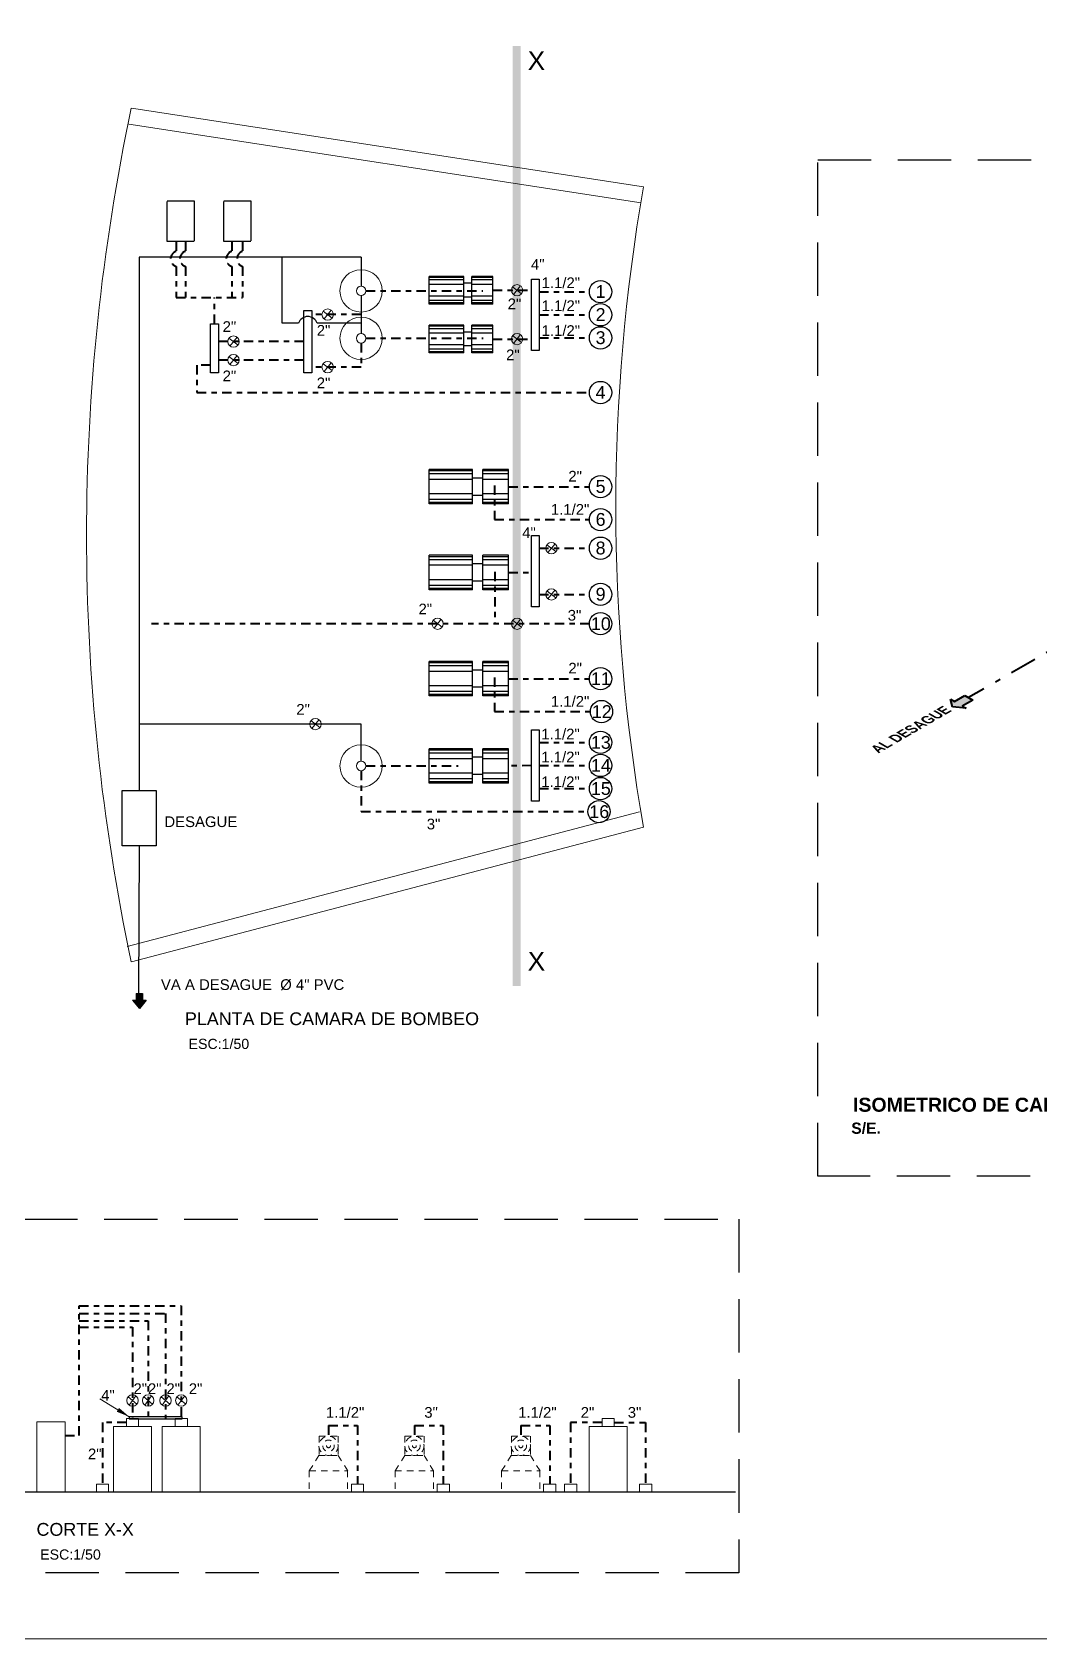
# Model space of a CAD drawing. Header units: millimetres. Extents: x 300 to 403, y 95 to 158.
# Drawn here: x 351.81 to 370.7, y 95.27 to 125.38 of the extents above; entities that cross this region are included whole.
import ezdxf

# ---------------------------------------------------------------- set-up
doc = ezdxf.new("R2010")
doc.units = ezdxf.units.MM
for name, pattern in [('AC', [1.03, 0.75, -0.1, 0, -0.08, 0, -0.1]), ('ACAD_ISO04W100', [30.5, 24, -3, 0.5, -3]), ('DASHDOT', [1, 0.5, -0.25, 0, -0.25]), ('DASHDOTX2', [2, 1, -0.5, 0, -0.5]), ('DASHEDX2', [1.5, 1, -0.5]), ('HIDDEN', [0.375, 0.25, -0.125]), ('HIDDEN2', [4.7625, 3.175, -1.5875])]:
    doc.linetypes.add(name, pattern=pattern)
doc.layers.get('0').update_dxf_attribs({"lineweight": 15})
for name, color, linetype in [('002', 2, 'Continuous'), ('006', 6, 'Continuous'), ('06', 6, 'Continuous'), ('AC', 5, 'AC'), ('AGUAF', 3, 'ACAD_ISO04W100'), ('LAYER2', 4, 'Continuous'), ('TRAZO02', 2, 'Continuous')]:
    doc.layers.add(name, color=color, linetype=linetype)
for name, color, linetype, lineweight in [('01', 1, 'Continuous', 15), ('02', 2, 'Continuous', 15), ('03', 3, 'Continuous', 30), ('04', 4, 'Continuous', 40), ('TEXTO', 3, 'Continuous', 15)]:
    doc.layers.add(name, color=color, linetype=linetype, lineweight=lineweight)
doc.styles.add('ARIAL', font='arial.ttf')
doc.styles.add('SANSSERIFBOLD', font='sasb____.pfb')
doc.dimstyles.new('Copy of 1_50', dxfattribs={"dimtxt": 0.11, "dimasz": 0.25, "dimexe": 0.1, "dimexo": 0.03, "dimgap": 0.02, "dimtad": 0, "dimtih": 1, "dimtoh": 1, "dimzin": 2, "dimdsep": 46, "dimtxsty": 'ARIAL', "dimcen": 0.09, "dimclrd": 2, "dimclre": 2, "dimclrt": 3, "dimazin": 0, "dimtfac": 1, "dimtmove": 2, "dimatfit": 3, "dimfxl": 1, "dimtolj": 1, "dimtzin": 0, "dimarcsym": 0})

# ---------------------------------------------------------------- blocks, each defined once
blk = doc.blocks.new('A$C7A8A2295')
at = {"layer": '02', "color": 2, "linetype": 'HIDDEN', "ltscale": 0.6}
for p, q in [((-0.222, 0.81), (-0.222, 0.36)), ((-0.222, 0.81), (-0.222, 0.36)), ((-0.222, 0.81), (0.225, 0.81)), ((-0.222, 0.81), (0.225, 0.81)), ((0.225, 0.81), (0.225, 0.36)), ((0.225, 0.81), (0.225, 0.36)), ((-0.225, 0.36), (-0.45, 0)), ((-0.45, 0), (-0.45, -0.501)), ((-0.45, 0), (0.45, 0)), ((-0.225, 0.36), (0.225, 0.36)), ((-0.225, 0.36), (0.225, 0.36)), ((0.225, 0.36), (0.45, 0)), ((0.225, 0.36), (0.45, 0)), ((0.445, 0), (0.445, -0.501))]:
    blk.add_line(p, q, dxfattribs=at)
for radius in [0.225, 0.225, 0.135, 0.135, 0.045, 0.045]:
    blk.add_circle((0, 0.585), radius, dxfattribs=at)
blk = doc.blocks.new('A$C607B5EFA')
at = {"layer": '01'}
for p, q in [((-0.0212, 0.0161), (0.0212, -0.0161)), ((0.0167, 0.0207), (-0.0167, -0.0207))]:
    blk.add_line(p, q, dxfattribs=at)
at = {"layer": '02'}
blk.add_circle((0, 0), 0.0266, dxfattribs=at)
blk = doc.blocks.new('A$C2BD208D1')
at = {"layer": '01'}
blk.add_hatch(color=252, dxfattribs=at).paths.add_polyline_path([(0.346, 0), (0.141, 0.147), (0.182, 0.076), (-0.044, 0.076), (0.041, -0.071), (0.263, -0.071), (0.309, -0.146)])
at = {"layer": '04', "linetype": 'DASHDOT'}
blk.add_lwpolyline([(0.182, 0.076), (0.141, 0.147), (0.346, 0), (0.309, -0.146), (0.263, -0.071), (0.041, -0.071), (-0.044, 0.076)], close=True, dxfattribs=at)
blk = doc.blocks.new('A$C54A247ED')
at = {"layer": 'TRAZO02', "color": 2, "linetype": 'ByBlock', "ltscale": 0.25}
for p, q in [((0, 0.414), (0, 0.279)), ((0, 0.414), (0.18, 0.414)), ((0.0072, 0.414), (0.0072, 0.279)), ((0.0234, 0.414), (0.0234, 0.279)), ((0.0521, 0.414), (0.0521, 0.279)), ((0.1279, 0.414), (0.1279, 0.279)), ((0.1566, 0.414), (0.1566, 0.279)), ((0.1728, 0.414), (0.1728, 0.279)), ((0.18, 0.414), (0.18, 0.279)), ((0, 0.279), (0.18, 0.279)), ((0.045, 0.279), (0.045, 0.225)), ((0.135, 0.279), (0.135, 0.225)), ((0, 0.225), (0, 0)), ((0, 0.225), (0.18, 0.225)), ((0.0072, 0.225), (0.0072, 0)), ((0.0234, 0.225), (0.0234, 0)), ((0.0521, 0.225), (0.0521, 0)), ((0.1279, 0.225), (0.1279, 0)), ((0.1566, 0.225), (0.1566, 0)), ((0.1728, 0.225), (0.1728, 0)), ((0.18, 0.225), (0.18, 0)), ((0, 0), (0.18, 0))]:
    blk.add_line(p, q, dxfattribs=at)
blk = doc.blocks.new('A$C00A173EA')
at = {"layer": 'AGUAF', "linetype": 'DASHDOTX2'}
blk.add_hatch(color=4, dxfattribs=at).paths.add_polyline_path([(0.255, 0.14, 0.004264), (0.218, 0.186), (0.179, 0.231), (0.081, 0.148), (0.038, 0.199), (0, 0), (0.202, 0.006), (0.159, 0.057)])
at = {"layer": 'AGUAF', "color": 4, "linetype": 'DASHDOTX2'}
for p, q in [((0.038, 0.199), (0, 0)), ((0.202, 0.006), (0, 0)), ((0.038, 0.199), (0.081, 0.148)), ((0.179, 0.231), (0.081, 0.148)), ((0.256, 0.14), (0.159, 0.057)), ((0.159, 0.057), (0.202, 0.006)), ((0.179, 0.231), (0.256, 0.14))]:
    blk.add_line(p, q, dxfattribs=at)
blk = doc.blocks.new('A$C654B678C')
at = {"layer": '006'}
blk.add_line((7.323, -5.115), (-7.113, -5.115), dxfattribs=at)
at = {"layer": '02'}
for points in [[(-5.77, -3.799), (-5.242, -3.799), (-5.242, -5.115), (-5.77, -5.115)], [(-4.336, -3.888), (-3.624, -3.888), (-3.624, -5.115), (-4.336, -5.115)], [(-4.094, -3.888), (-3.866, -3.888), (-3.866, -3.738), (-4.094, -3.738)], [(-3.421, -3.888), (-2.709, -3.888), (-2.709, -5.115), (-3.421, -5.115)], [(-3.179, -3.888), (-2.951, -3.888), (-2.951, -3.738), (-3.179, -3.738)], [(4.581, -3.888), (5.292, -3.888), (5.292, -5.115), (4.581, -5.115)], [(4.822, -3.888), (5.051, -3.888), (5.051, -3.738), (4.822, -3.738)], [(-4.428, -5.115), (-4.656, -5.115), (-4.656, -4.966), (-4.428, -4.966)], [(0.352, -5.115), (0.124, -5.115), (0.124, -4.966), (0.352, -4.966)], [(1.961, -5.115), (1.732, -5.115), (1.732, -4.966), (1.961, -4.966)], [(3.956, -5.115), (3.728, -5.115), (3.728, -4.966), (3.956, -4.966)], [(4.348, -5.115), (4.119, -5.115), (4.119, -4.966), (4.348, -4.966)], [(5.525, -5.115), (5.753, -5.115), (5.753, -4.966), (5.525, -4.966)]]:
    blk.add_lwpolyline(points, close=True, dxfattribs=at)
at = {"layer": '03', "linetype": 'DASHEDX2'}
blk.add_lwpolyline([(-7.508, 0), (7.387, 0), (7.387, -6.628), (-7.508, -6.628)], close=True, dxfattribs=at)
at = {"layer": '03'}
blk.add_lwpolyline([(-4.04, -3.741), (-3.046, -3.741), (-3.046, -3.701), (-4.04, -3.701)], close=True, dxfattribs=at)
at = {"layer": '04', "linetype": 'DASHDOT', "ltscale": 0.35}
for p, q in [((-4.978, -4.056), (-4.978, -1.622)), ((-4.978, -1.622), (-3.065, -1.622)), ((-4.978, -1.764), (-3.36, -1.764)), ((-3.36, -1.764), (-3.36, -3.738)), ((-3.065, -1.622), (-3.065, -3.738)), ((-4.978, -1.906), (-3.686, -1.906)), ((-4.978, -2.022), (-3.98, -2.022)), ((-3.98, -2.022), (-3.98, -3.738)), ((-3.686, -1.906), (-3.686, -3.738)), ((-4.094, -3.813), (-4.542, -3.813)), ((-4.542, -3.813), (-4.542, -4.966)), ((-0.303, -3.864), (-0.303, -4.067)), ((-0.303, -3.864), (0.238, -3.864)), ((0.238, -3.864), (0.238, -4.966)), ((1.305, -3.864), (1.305, -4.067)), ((1.305, -3.864), (1.846, -3.864)), ((1.846, -3.864), (1.846, -4.966)), ((3.3, -3.864), (3.3, -4.067)), ((3.3, -3.864), (3.842, -3.864)), ((3.842, -3.864), (3.842, -4.966)), ((4.822, -3.813), (4.233, -3.813)), ((4.233, -3.813), (4.233, -4.966)), ((5.051, -3.813), (5.639, -3.813)), ((5.639, -3.813), (5.639, -4.966)), ((-5.242, -4.056), (-4.978, -4.056))]:
    blk.add_line(p, q, dxfattribs=at)
at = {"layer": '01', "xscale": 4, "yscale": 4, "zscale": 4, "rotation": 90}
for p in [(-3.98, -3.398), (-3.686, -3.398), (-3.36, -3.398), (-3.065, -3.398)]:
    blk.add_blockref('A$C607B5EFA', p, dxfattribs=at)
at = {"layer": '01', "xscale": 0.8000000000000114, "yscale": 0.8000000000000114, "zscale": 0.8000000000000114}
for p in [(-0.305, -4.715), (1.305, -4.715), (3.3, -4.715)]:
    blk.add_blockref('A$C7A8A2295', p, dxfattribs=at)
at = {"layer": '02', "style": 'ARIAL'}
blk.add_text('ESC:1/50', height=0.19, dxfattribs=at).set_placement((-5.71, -6.379))
at = {"layer": '04', "style": 'ARIAL'}
blk.add_text('CORTE X-X', height=0.24, dxfattribs=at).set_placement((-5.779, -5.933))
at = {"layer": 'TEXTO', "style": 'ARIAL'}
for s, p in [('4"', (-4.567, -3.4)), ('2"', (-3.961, -3.276)), ('2"', (-3.691, -3.276)), ('2"', (-3.343, -3.276)), ('2"', (-2.924, -3.276)), ('1.1/2"', (-0.354, -3.721)), ('3"', (1.49, -3.721)), ('1.1/2"', (3.25, -3.721)), ('2"', (4.423, -3.721)), ('3"', (5.305, -3.721)), ('2"', (-4.815, -4.499))]:
    blk.add_text(s, height=0.2, dxfattribs=at).set_placement(p)
at = {"layer": '01'}
blk.add_leader([(-4.04, -3.701), (-4.592, -3.368)], dimstyle='Copy of 1_50', override={"dimgap": 0.02, "dimtad": 0}, dxfattribs=at)

msp = doc.modelspace()

# ---------------------------------------------------------------- linework, layer by layer
at = {"color": 5, "ltscale": 0.7}
msp.add_lwpolyline([(299.684, 95.267), (403.016, 95.267), (403.016, 157.588), (299.684, 157.588)], close=True, dxfattribs=at)
at = {"layer": '002'}
for centre in [(362.468, 120.515), (362.468, 120.083), (362.468, 119.65), (362.468, 118.625), (362.468, 116.861), (362.468, 116.244), (362.468, 115.708), (362.468, 114.843), (362.468, 114.293), (362.468, 113.263), (362.486, 112.646), (362.468, 112.069), (362.468, 111.636), (362.468, 111.203), (362.439, 110.771)]:
    msp.add_circle(centre, 0.209, dxfattribs=at)
at = {"layer": '01'}
for p, q in [((363.273, 122.478), (353.673, 123.954)), ((363.227, 122.181), (353.627, 123.658)), ((353.596, 108.244), (363.196, 110.768)), ((353.673, 107.954), (363.273, 110.478))]:
    msp.add_line(p, q, dxfattribs=at)
at = {"layer": '01', "linetype": 'HIDDEN2', "const_width": 0.15}
msp.add_lwpolyline([(360.894, 107.501), (360.894, 125.122)], dxfattribs=at)
at = {"layer": '01'}
for centre, radius in [((357.98, 120.531), 0.397), ((357.98, 120.531), 0.0894), ((357.98, 119.642), 0.397), ((357.98, 119.642), 0.0894), ((357.98, 111.627), 0.397), ((357.98, 111.627), 0.0894)]:
    msp.add_circle(centre, radius, dxfattribs=at)
for centre, radius, start, end in [((391.399, 115.954), 38.566, 168.0277, 191.9723), ((397.719, 116.478), 34.965, 170.119, 189.881)]:
    msp.add_arc(centre, radius, start, end, dxfattribs=at)
at = {"layer": '03', "linetype": 'DASHEDX2'}
msp.add_lwpolyline([(366.542, 122.985), (400.52, 122.985), (400.52, 103.938), (366.542, 103.938)], close=True, dxfattribs=at)
at = {"layer": '03'}
for points in [[(361.171, 120.752), (361.32, 120.752), (361.32, 119.414), (361.171, 119.414)], [(356.908, 120.164), (357.057, 120.164), (357.057, 118.996), (356.908, 118.996)], [(355.158, 119.911), (355.307, 119.911), (355.307, 118.996), (355.158, 118.996)], [(361.171, 115.944), (361.32, 115.944), (361.32, 114.607), (361.171, 114.607)], [(361.171, 112.305), (361.32, 112.305), (361.32, 110.967), (361.171, 110.967)], [(353.503, 111.164), (354.137, 111.164), (354.137, 110.127), (353.503, 110.127)]]:
    msp.add_lwpolyline(points, close=True, dxfattribs=at)
at = {"layer": '04', "linetype": 'DASHDOT', "ltscale": 0.35}
for p, q in [((354.511, 121.459), (354.511, 121.271)), ((354.685, 121.459), (354.685, 121.271)), ((355.554, 121.459), (355.554, 121.271)), ((355.755, 121.459), (355.755, 121.271)), ((354.511, 120.99), (354.511, 120.406)), ((354.685, 120.99), (354.685, 120.406)), ((355.554, 120.99), (355.554, 120.406)), ((355.755, 120.99), (355.755, 120.406)), ((358.069, 120.531), (360.262, 120.531)), ((360.447, 120.543), (361.171, 120.543)), ((361.32, 120.515), (362.259, 120.515)), ((354.511, 120.406), (355.755, 120.406)), ((355.232, 119.911), (355.232, 120.406)), ((357.98, 120.087), (357.058, 120.087)), ((361.32, 120.083), (362.259, 120.083)), ((356.908, 119.58), (355.307, 119.58)), ((357.98, 119.552), (357.98, 119.102)), ((358.069, 119.642), (360.268, 119.642)), ((360.447, 119.628), (361.171, 119.628)), ((361.32, 119.65), (362.259, 119.65)), ((355.158, 119.137), (354.9, 119.137)), ((354.9, 119.137), (354.9, 118.625)), ((356.908, 119.234), (355.307, 119.234)), ((357.98, 119.102), (357.058, 119.102)), ((354.9, 118.625), (362.259, 118.625)), ((360.48, 116.882), (360.48, 116.244)), ((360.745, 116.861), (362.259, 116.861)), ((360.48, 116.244), (362.259, 116.244)), ((361.32, 115.708), (362.259, 115.708)), ((360.489, 115.265), (360.489, 114.293)), ((360.745, 115.251), (361.171, 115.251)), ((361.32, 114.843), (362.259, 114.843)), ((362.259, 114.293), (354.048, 114.293)), ((360.48, 113.284), (360.48, 112.646)), ((360.745, 113.263), (362.259, 113.263)), ((360.48, 112.646), (362.276, 112.646)), ((361.32, 112.069), (362.259, 112.069)), ((357.98, 111.537), (357.98, 110.771)), ((358.069, 111.627), (359.797, 111.627)), ((361.171, 111.636), (360.745, 111.627)), ((361.32, 111.636), (362.259, 111.636)), ((361.32, 111.203), (362.259, 111.203)), ((357.98, 110.771), (362.23, 110.771))]:
    msp.add_line(p, q, dxfattribs=at)
at = {"layer": '04', "linetype": 'DASHDOT'}
msp.add_line((375.37, 116.372), (369.368, 112.907), dxfattribs=at)
at = {"layer": '04', "linetype": 'DASHDOT', "ltscale": 0.35}
for centre in [(354.557, 121.13), (354.731, 121.13), (355.6, 121.13), (355.801, 121.13)]:
    msp.add_arc(centre, 0.148, 108.1547, 251.8453, dxfattribs=at)
at = {"layer": '06'}
for p, q in [((357.98, 121.162), (353.82, 121.162)), ((353.82, 121.162), (353.82, 111.164)), ((356.497, 119.924), (356.497, 121.162)), ((357.98, 121.162), (357.98, 120.621)), ((357.98, 120.442), (357.98, 119.731)), ((356.806, 119.924), (356.497, 119.924)), ((357.98, 119.924), (357.155, 119.924)), ((357.98, 112.412), (353.82, 112.412)), ((357.98, 111.716), (357.98, 112.412)), ((353.82, 110.127), (353.804, 107.365))]:
    msp.add_line(p, q, dxfattribs=at)
msp.add_arc((356.98, 119.866), 0.184, 18.3372, 161.6628, dxfattribs=at)
at = {"layer": 'AC'}
for points in [[(354.346, 122.218), (354.849, 122.218), (354.849, 121.459), (354.346, 121.459)], [(355.408, 122.218), (355.911, 122.218), (355.911, 121.459), (355.408, 121.459)]]:
    msp.add_lwpolyline(points, close=True, dxfattribs=at)

# ---------------------------------------------------------------- block references
at = {"layer": '01', "xscale": 4, "yscale": 4, "zscale": 4}
for p in [(360.903, 120.543), (357.353, 120.087), (355.588, 119.58), (360.903, 119.628), (355.588, 119.234), (357.353, 119.102), (361.548, 115.708), (361.548, 114.843), (359.414, 114.293), (360.903, 114.293), (357.124, 112.412)]:
    msp.add_blockref('A$C607B5EFA', p, dxfattribs=at)
at = {"layer": '01', "rotation": 210.0000000000005}
msp.add_blockref('A$C2BD208D1', (369.368, 112.907), dxfattribs=at)
at = {"layer": '01'}
msp.add_blockref('A$C654B678C', (357.674, 103.132), dxfattribs=at)
at = {"layer": '04', "color": 43, "linetype": 'ByBlock', "rotation": 270}
for p, xscale, yscale, zscale in [((359.255, 120.284), -2.880000000000024, 2.880000000000024, 2.88), ((359.255, 119.369), -2.880000000000024, 2.880000000000024, 2.88), ((359.255, 116.537), -3.600000000000023, 3.600000000000023, 3.6), ((359.255, 114.927), -3.600000000000023, 3.600000000000023, 3.6), ((359.255, 112.939), -3.600000000000023, 3.600000000000023, 3.6), ((359.255, 111.303), -3.600000000000023, 3.600000000000023, 3.6)]:
    msp.add_blockref('A$C54A247ED', p, dxfattribs=dict(at, xscale=xscale, yscale=yscale, zscale=zscale))
at = {"layer": 'LAYER2', "color": 3, "linetype": 'DASHDOTX2', "rotation": 49.99239522649775}
msp.add_blockref('A$C00A173EA', (353.823, 107.079), dxfattribs=at)

# ---------------------------------------------------------------- texts
at = {"layer": '02', "style": 'ARIAL'}
msp.add_text('ESC:1/50', height=0.19, dxfattribs=at).set_placement((354.746, 106.323))
at = {"layer": '03', "style": 'ARIAL'}
for s, p in [('1', (362.376, 120.4)), ('2', (362.376, 119.967)), ('3', (362.376, 119.534)), ('4', (362.376, 118.509)), ('5', (362.376, 116.745)), ('6', (362.376, 116.128)), ('8', (362.376, 115.592)), ('9', (362.376, 114.727)), ('10', (362.287, 114.173)), ('11', (362.287, 113.143)), ('12', (362.304, 112.526)), ('13', (362.287, 111.949)), ('14', (362.287, 111.517)), ('15', (362.287, 111.084)), ('16', (362.258, 110.651))]:
    msp.add_text(s, height=0.24, dxfattribs=at).set_placement(p)
at = {"layer": '03', "linetype": 'DASHDOT', "insert": (367.723, 104.835), "char_height": 0.21, "attachment_point": 6, "style": 'SANSSERIFBOLD'}
msp.add_mtext('S/E.', dxfattribs=at)
at = {"layer": '04', "style": 'ARIAL'}
for s, height, p in [('X', 0.35, (361.103, 124.67)), ('X', 0.35, (361.103, 107.793)), ('PLANTA DE CAMARA DE BOMBEO', 0.24, (354.677, 106.769))]:
    msp.add_text(s, height=height, dxfattribs=at).set_placement(p)
at = {"layer": '04', "color": 3, "linetype": 'DASHDOT', "style": 'SANSSERIFBOLD', "oblique": 330}
msp.add_text('AL DESAGUE', height=0.175, rotation=30, dxfattribs=at).set_placement((367.678, 111.86))
at = {"layer": '04', "linetype": 'DASHDOT', "style": 'SANSSERIFBOLD'}
msp.add_text('ISOMETRICO DE CAMARA DE BOMBEO', height=0.2625, dxfattribs=at).set_placement((367.2, 105.146))
at = {"layer": 'TEXTO', "style": 'ARIAL'}
for s, p in [('4"', (361.164, 120.927)), ('1.1/2"', (361.364, 120.583)), ('2"', (360.728, 120.188)), ('1.1/2"', (361.364, 120.153)), ('2"', (355.384, 119.762)), ('2"', (357.149, 119.691)), ('1.1/2"', (361.364, 119.687)), ('2"', (360.698, 119.232)), ('2"', (355.384, 118.838)), ('2"', (357.149, 118.707)), ('2"', (361.865, 116.958)), ('1.1/2"', (361.538, 116.336)), ('4"', (361, 115.899)), ('2"', (359.056, 114.469)), ('3"', (361.853, 114.351)), ('2"', (361.865, 113.36)), ('1.1/2"', (361.538, 112.738)), ('2"', (356.765, 112.588)), ('1.1/2"', (361.358, 112.125)), ('1.1/2"', (361.358, 111.695)), ('1.1/2"', (361.358, 111.23)), ('DESAGUE', (354.292, 110.482)), ('3"', (359.211, 110.438)), (' VA A DESAGUE  %%C 4" PVC', (354.15, 107.429))]:
    msp.add_text(s, height=0.2, dxfattribs=at).set_placement(p)

doc.saveas('drawing.dxf')
